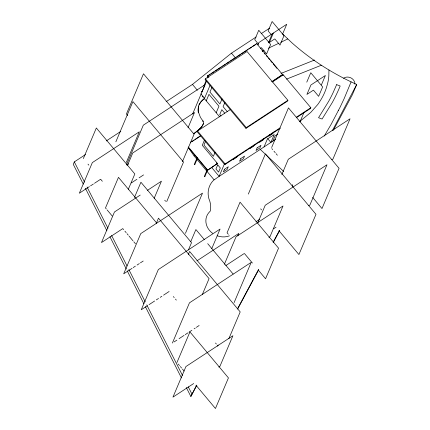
<?xml version="1.0" encoding="UTF-8"?>
<svg xmlns="http://www.w3.org/2000/svg" width="430" height="430" viewBox="0 0 430 430"><rect width="100%" height="100%" fill="white"/><g stroke="black" fill="none" stroke-linecap="round" stroke-linejoin="round"><path stroke-width="0.64" d="M197.994 109.494L198.628 106.043M198.284 107.597L198.424 112.031L200.299 117.003A22.822 19.963 23 0 0 201.976 119.621C206.507 123.775 199.843 128.753 196.698 131.354A71.348 62.404 23 0 1 193.839 133.483L193.403 133.784M292.545 184.669L292.287 186.362M197.193 157.53L194.269 164.421L194.43 164.754L194.785 164.642L197.467 158.326M194.785 164.642L194.269 164.421M207.249 169.549L204.325 176.434L204.486 176.773L204.841 176.655L207.776 169.64M204.841 176.655L204.325 176.434M201.439 91.853L201.885 91.934L201.89 91.493M203.476 123.534L201.654 126.898L196.537 131.731A71.348 62.404 23 0 1 193.683 133.859M198.466 106.42C199.461 103.082 201.777 100.319 204.551 98.282L200.799 93.799M351.106 81.856L344.183 98.524L340.151 107.102L331.079 124.437L324.252 136.025M85.516 154.547L74.32 161.89L73.272 164.357L83.275 184.099M83.35 158.584L96.341 127.984L134.832 173.973L128.339 189.275M115.853 141.803L132.924 101.582L183.519 162.029L166.706 201.638M126.318 162.406L139.309 131.806L92.332 162.604L79.346 193.204L89.435 186.593M126.511 164.776L143.324 125.168L205.067 84.683L192.651 113.934M127.597 165.158L132.768 152.967L194.51 112.488L188.044 127.721M134.461 197.451L140.927 182.218L191.517 242.665L188.415 249.975M154.166 198.311L161.438 181.175L147.485 190.323M205.411 78.787L205.094 79.539L245.955 128.36L287.584 101.061L287.901 100.308L247.04 51.492L205.411 78.787L246.272 127.608L245.955 128.36M208.33 77.223L207.47 76.191L207.631 75.814L256.705 43.64L282.601 74.578L272.099 81.738M203.799 86.086L206.153 80.539M207.201 78.072L207.986 76.218M201.976 91.816L206.416 81.361M199.052 104.856L201.068 101.722L204.395 98.658L210.028 85.376M206.228 100.846L208.991 94.337L218.945 106.226L216.177 112.741M211.861 87.575L209.947 92.084L219.902 103.974L222.052 98.905M156.154 223.659L158.482 218.177L209.071 278.624L202.347 294.464M182.433 161.653L194.075 134.23L143.48 73.783L126.409 114.004L127.688 115.53M230.684 109.317L197.569 131.032L197.252 131.784L224.782 164.679L280.247 128.312M203.127 121.029L202.965 121.405L202.643 121.034M204.341 140.433L202.277 145.297L217.499 163.481L207.427 170.355L188.157 147.329M205.637 141.099L203.96 145.044L213.387 156.31L215.064 152.365M224.911 102.394L223.1 106.667L227.293 111.676M256.543 44.01L256.705 43.64M257.898 44.876L258.903 42.522L286.751 24.257L282.746 33.691M207.427 170.355L217.499 163.481M185.438 233.339L202.508 193.118L140.766 233.603L123.695 273.819L132.058 268.336M268.519 42.591L272.271 33.75M269.373 42.457L273.378 33.024M190.7 241.784L195.892 229.545L204.331 239.618M224.541 163.636L219.128 176.375L213.533 180.283A23.58 20.624 23 0 0 208.953 198.897A23.747 20.769 23 0 1 210.324 210.996L209.636 211.764A16.399 14.346 23 0 0 212.63 233.345M224.782 164.679L225.1 163.927L280.005 127.93M188.319 254.501L189.614 251.453L240.203 311.9L228.825 338.711M233.458 158.632L233.012 159.686L236.849 157.17L237.296 156.117M250.238 147.63L249.792 148.683L253.63 146.168L254.076 145.114M282.967 75.578L283.284 74.831L310.82 107.726L310.498 108.473L296.496 117.659M211.786 248.578L220.063 229.077L158.326 269.556L141.25 309.777L147.382 305.757M172.382 343.054L189.458 302.838L251.195 262.354L234.124 302.575M259.935 141.271L259.489 142.325L263.327 139.809L263.773 138.756M264.015 146.947L267.363 139.062L274.238 134.552L270.889 142.438L267.67 138.589M269.556 134.585L268.89 136.159L272.722 133.644L273.394 132.069M248.325 194.086L265.396 153.87L315.986 214.317L298.914 254.533L279 230.743M176.956 362.512L189.947 331.912L228.438 377.9L215.451 408.5L195.946 385.194M272.808 141.18L275.044 135.923L277.823 134.101M271.658 147.49L288.471 107.882L339.06 168.329L321.989 208.545L312.669 197.408M224.358 264.326L236.048 236.785L283.021 205.986L270.035 236.586L268.917 237.317M237.822 235.812L238.865 233.366L196.929 260.859M306.773 82.168L310.777 72.734L322.64 86.914L318.635 96.341L313.443 90.139L306.918 94.417L310.922 84.989L325.397 75.497L321.398 84.925M300.124 121.518L303.988 112.418M257.737 222.928L265.24 205.255L326.977 164.771L309.906 204.992L308.799 205.717M281.844 174.499L288.31 159.267L350.052 118.782L332.981 158.998L331.869 159.729M310.756 107.65L310.498 108.473M186.303 387.5L190.85 396.471L196.639 385.146M282.177 33.599L292.11 42.973A222.95 194.994 23 0 0 312.072 58.91C326.053 68.897 341.038 77.459 356.728 84.468L352.331 94.82L333.336 130.311M332.535 130.338L356.728 84.468M217.521 346.145L218.15 344.962M237.446 308.917L258.64 269.325M273.19 242.144L279.521 230.324M190.85 396.471L196.865 385.232M237.709 308.933L258.607 269.895M273.174 242.687L279.505 230.862M207.765 169.769L207.233 169.608M299.339 121.814L310.713 112.45L317.743 104.522C321.979 98.701 325.349 92.192 327.139 85.204A47.483 44.22 29.6 0 0 328.826 76.078L328.955 69.977M166.157 101.673L192.473 84.42L231.48 53.153L256.151 36.975M261.198 33.664L269.605 28.154M106.237 140.959L120.798 131.413M207.47 76.191L210.259 74.363M211.372 73.632L214.161 71.805M215.274 71.074L221.412 67.048M222.525 66.317L225.315 64.489M226.433 63.758L229.217 61.931M230.335 61.2L236.468 57.179M237.586 56.443L240.375 54.615M241.488 53.884L247.621 49.864M248.739 49.133L251.528 47.305M252.641 46.574L255.431 44.741M260.338 48.386L261.424 47.671L266.616 53.874L270.62 44.441L258.758 30.267L254.753 39.7L258.505 44.182M268.815 42.828L274.797 38.904L279.989 45.107L283.993 35.674L272.131 21.5L268.126 30.933L271.045 34.416M287.745 38.963L280.763 42.344M90.553 185.857L93.358 184.018M94.476 183.282L100.642 179.24L102.34 181.267M126.812 165.018L128.484 163.921M271.717 81.716L282.601 74.578M272.4 81.969L283.284 74.831M190.506 142.346L200.552 135.762M192.022 141.626L194.252 140.164M195.37 139.433L200.391 136.138M131.306 182.954L136.88 179.299M139.11 177.837L143.566 174.913M188.614 148.087L194.08 155.913L195.102 155.241M140.228 195.08L114.466 211.974L101.475 242.574L122.77 228.609L123.62 229.625M246.272 127.608L287.901 100.308M296.254 117.277L310.82 107.726M275.587 139.358L219.128 176.375L211.495 167.254M133.171 267.605L135.402 266.143M137.073 265.047L139.304 263.585M140.416 262.854L143.206 261.031M149.054 304.66L154.628 301.005M156.3 299.909L158.53 298.447M160.202 297.35L161.874 296.254M163.545 295.157L169.119 291.502M273.808 228.658L276.038 227.196M225.863 265.546L243.794 253.791M174.059 341.958L176.843 340.13M179.073 338.668L184.088 335.379M185.206 334.647L187.991 332.82M189.103 332.089L191.893 330.267M194.124 328.805L195.236 328.074M196.354 327.343L199.138 325.515M193.688 383.533L172.951 397.132L185.937 366.532L232.915 335.733L219.924 366.333L218.811 367.064M262.295 51.084L264.084 50.24M268.255 48.262L278.979 43.188M280.989 73.422L314.502 60.049M286.573 79.12L321.377 65.231M208.356 76.567L207.975 76.346M260.274 149.403L283.617 171.43M338.206 110.209L338.437 110.483M262.063 50.606L262.913 51.622M264.187 53.143L265.036 54.159M266.31 55.68L267.584 57.201M268.433 58.217L269.707 59.738M270.556 60.754L272.255 62.78M273.104 63.796L276.925 68.359M231.48 53.153L235.581 58.055M271.825 148.608L272.674 149.624M273.953 151.156L275.232 152.682M276.087 153.703L277.366 155.23M207.631 75.814L208.921 77.362M224.756 113.176L221.826 109.671L219.751 114.552L221.009 116.057M192.473 84.42L197.359 90.252M202.31 96.169L203.143 97.164M204.395 98.658L219.623 116.852M197.569 131.032L225.1 163.927M260.688 208.862L261.542 209.878M216.494 162.846L217.338 163.857M188.319 146.952L207.588 169.979M194.08 155.913L214.075 179.799M228.33 234.275L227.067 232.764L240.053 202.165L278.549 248.153L265.557 278.753L258.349 270.142M244.358 253.421L252.415 263.047M207.701 243.649L233.114 274.012M164.754 200.224L165.598 201.235M156.541 222.837L118.47 177.353L105.484 207.953L106.323 208.958M87.989 164.126L88.833 165.136M107.167 209.969L112.23 216.01M124.894 231.141L126.167 232.662M127.011 233.678L128.285 235.194M129.134 236.21L132.951 240.768M133.8 241.784L135.493 243.81M215.505 343.006L216.354 344.016M173.36 296.566L174.204 297.576M175.478 299.097L176.327 300.108M178.224 364.022L179.487 365.532M180.331 366.543L181.594 368.053M182.438 369.058L184.126 371.074M300.113 120.497L300.36 120.97M74.32 161.89L84.624 182.229M87.048 187.018L107.957 228.292M111.59 235.473L127.049 265.982M128.866 269.572L145.227 301.876M146.743 304.87L182.503 375.46M188.259 386.828L191.893 394.009M85.393 188.286L106.909 230.759M109.94 236.742L126.302 269.046M127.21 270.841L143.878 303.747M145.394 306.735L181.455 377.927M198.268 112.407L198.015 109.989M229.453 235.839A16.399 14.346 23 0 1 217.15 235.774M259.784 219.117A79.679 69.692 23 0 1 256.017 221.783M343.591 78.255A6.901 6.036 23 0 1 351.047 77.948A6.901 6.036 23 0 1 354.879 84.167M336.652 84.624L332.911 93.057A186.609 173.935 21.8 0 1 328.687 101.281L318.544 117.712L322.097 119.029L332.218 102.652A186.271 173.188 18.7 0 0 338.974 88.865L340.173 86.021L336.652 84.624M217.704 164.857L215.946 168.99L218.569 172.118L220.321 167.99L217.704 164.857M224.455 169.275L223.337 171.903L227.174 169.388L228.287 166.759L224.455 169.275M240.682 158.632L239.569 161.261L243.401 158.745L244.519 156.117L240.682 158.632M257.151 147.834L256.033 150.462L259.87 147.947L260.988 145.319L257.151 147.834"/></g></svg>
